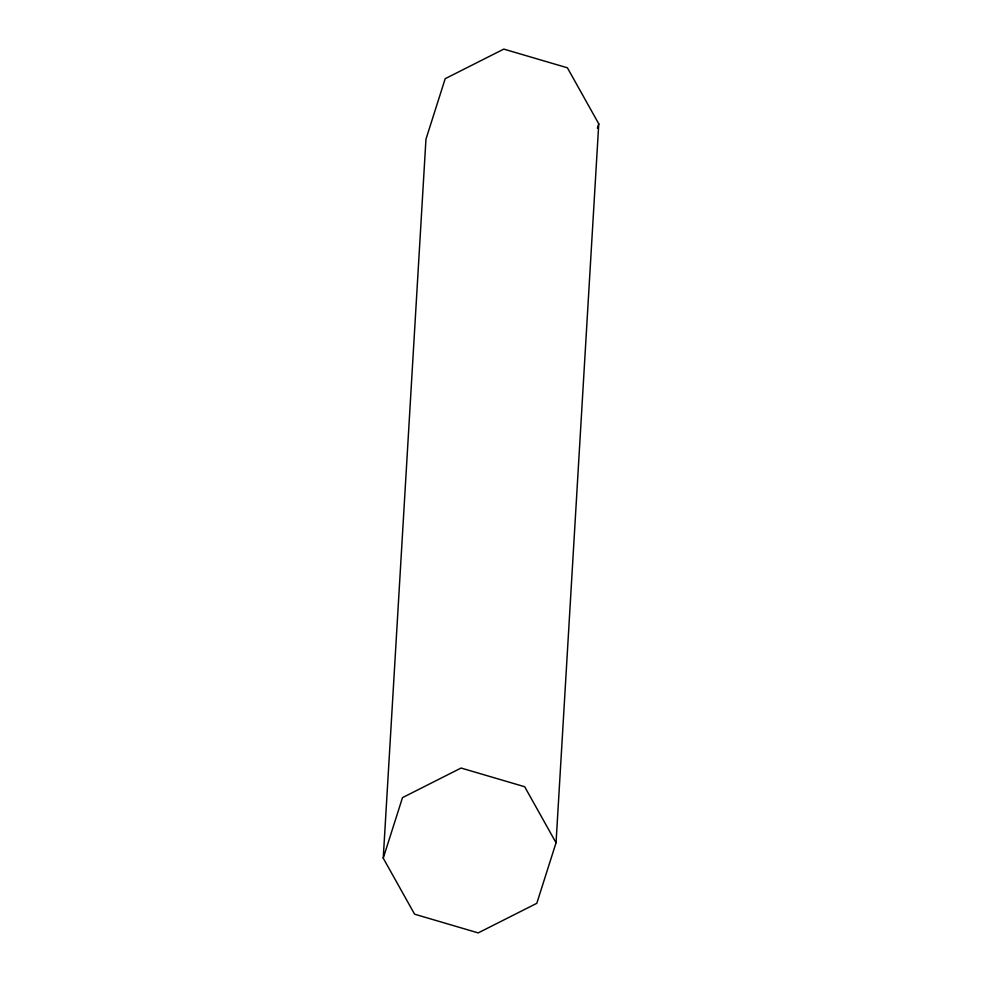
<?xml version="1.0" encoding="UTF-8"?>
<svg xmlns="http://www.w3.org/2000/svg" width="982" height="982" viewBox="0 0 982 982"><rect width="100%" height="100%" fill="white"/><g stroke="black" fill="none" stroke-linecap="round" stroke-linejoin="round"><path stroke-width="1.47" d="M383.238 858.17L425.955 139.223L445.202 78.683L503.791 49.1L567.4 67.807L598.762 123.83L556.045 842.777L536.798 903.317L478.209 932.9L414.6 914.193L383.238 858.17L402.497 797.63L461.086 768.034L524.683 786.742L556.045 842.777M597.387 128.163L598.762 123.83"/></g></svg>
